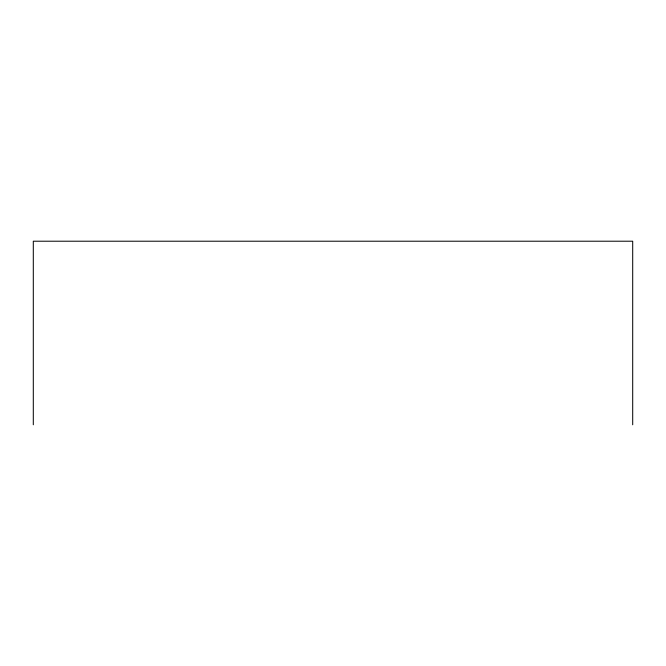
<?xml version="1.0" encoding="UTF-8"?>
<svg xmlns="http://www.w3.org/2000/svg" width="666" height="666" viewBox="0 0 666 666"><rect width="100%" height="100%" fill="white"/><g stroke="black" fill="none" stroke-linecap="round" stroke-linejoin="round"><path stroke-width="1" d="M632.7 424.791L632.7 241.209L33.3 241.209L33.3 424.791"/></g></svg>
